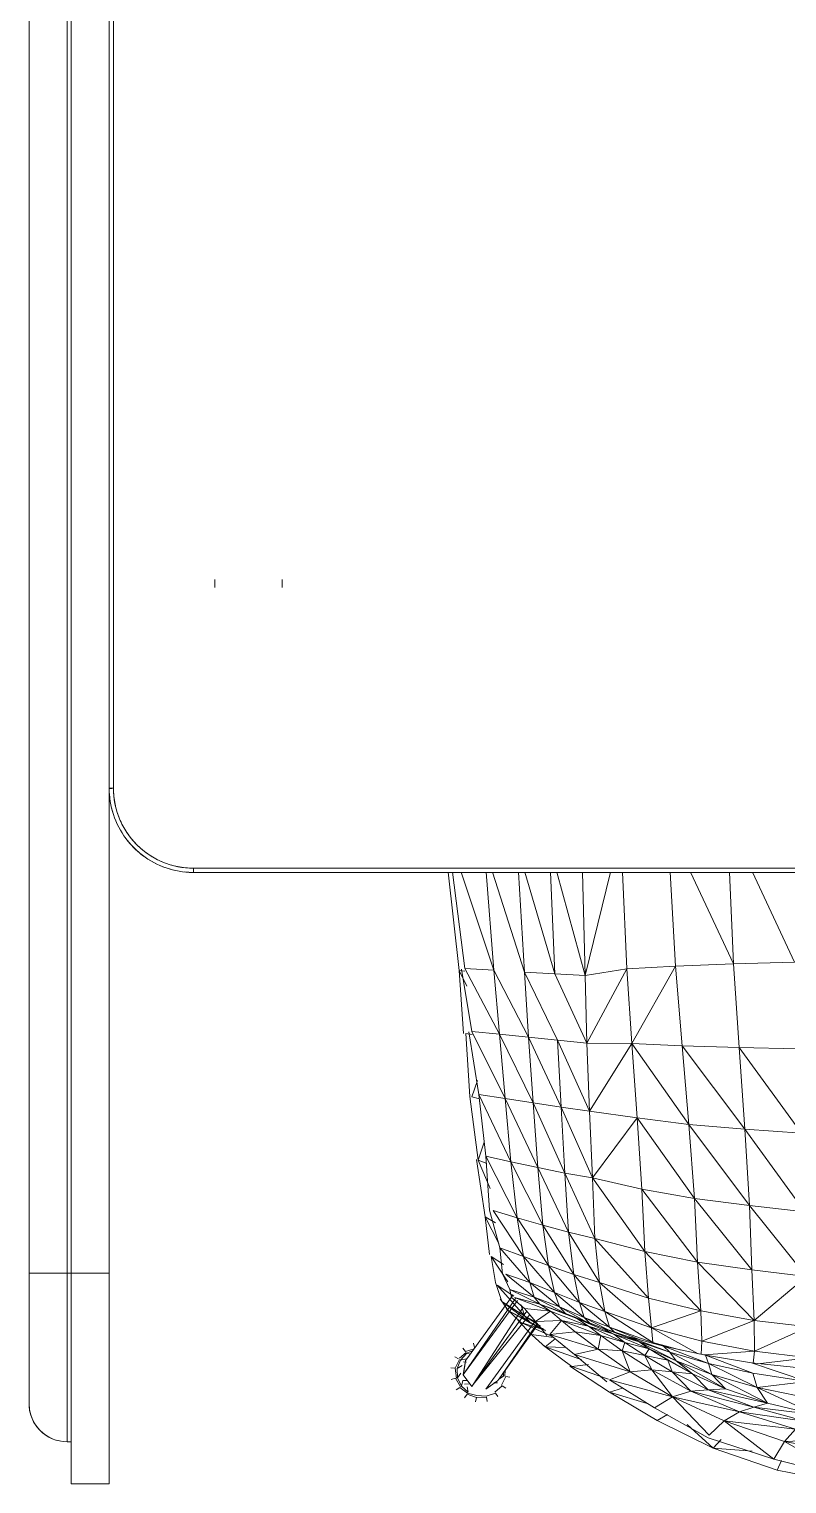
# Model space of a CAD drawing. Header units: millimetres. Extents: x 79795 to 317870, y -36033 to 97293.
# Drawn here: x 199569 to 199928, y 19627 to 20317 of the extents above; entities that cross this region are included whole.
import ezdxf

# ---------------------------------------------------------------- set-up
doc = ezdxf.new("R2010")
doc.units = ezdxf.units.MM
doc.header["$MEASUREMENT"] = 0
doc.layers.get('0').update_dxf_attribs({"linetype": 'CONTINUOUS'})
doc.layers.add('G-IMPT', color=8, linetype='CONTINUOUS', lineweight=9)

# ---------------------------------------------------------------- blocks, each defined once
blk = doc.blocks.new('OLA high stool - Kin high stool_dwg_KIN602 - GLIDES-1332775-Level 4')
at = {"layer": 'G-IMPT'}
for p, q in [((-8.01, -7.636), (-8.025, -7.558)), ((-8.322, -7.828), (-8.389, -7.783)), ((-8.322, -7.828), (-8.38, -8.002)), ((-8.185, -7.701), (-8.306, -7.84)), ((-8.185, -7.701), (-8.229, -7.634)), ((-8.01, -7.636), (-8.175, -7.718)), ((-8.133, -7.86), (-8.13, -7.788)), ((-8.13, -7.788), (-8.122, -7.846)), ((-8.004, -7.676), (-8.062, -7.763)), ((-7.893, -7.648), (-8.007, -7.656)), ((-8.004, -7.676), (-7.936, -7.679)), ((-8.4, -7.998), (-8.48, -7.981)), ((-8.4, -7.998), (-8.407, -8.184)), ((-8.38, -8.002), (-8.367, -8.178)), ((-8.488, -8.199), (-8.407, -8.184)), ((-8.342, -8.359), (-8.413, -8.404)), ((-8.407, -8.184), (-8.342, -8.359)), ((-8.325, -8.349), (-8.367, -8.178)), ((-8.325, -8.349), (-8.215, -8.496)), ((-8.308, -8.338), (-8.203, -8.357)), ((-8.308, -8.338), (-8.192, -8.463)), ((-8.153, -8.41), (-8.15, -8.309)), ((-8.087, -8.441), (-8.088, -8.354)), ((-7.738, -8.426), (-7.744, -8.372)), ((-7.705, -8.482), (-7.58, -8.365)), ((-7.705, -8.482), (-7.684, -8.376)), ((-7.705, -8.482), (-7.684, -8.376)), ((-7.67, -8.499), (-7.564, -8.377)), ((-7.58, -8.365), (-7.593, -8.299)), ((-7.58, -8.365), (-7.593, -8.299)), ((-7.58, -8.365), (-7.528, -8.251)), ((-7.547, -8.389), (-7.493, -8.226)), ((-7.547, -8.389), (-7.483, -8.439)), ((-7.47, -8.219), (-7.392, -8.24)), ((-8.215, -8.496), (-8.264, -8.564)), ((-8.203, -8.48), (-8.046, -8.574)), ((-8.192, -8.463), (-8.087, -8.441)), ((-8.192, -8.463), (-8.087, -8.441)), ((-8.192, -8.463), (-8.036, -8.535)), ((-8.046, -8.574), (-8.066, -8.655)), ((-8.041, -8.554), (-7.859, -8.581)), ((-8.036, -8.535), (-7.948, -8.474)), ((-8.036, -8.535), (-7.948, -8.474)), ((-8.036, -8.535), (-7.866, -8.541)), ((-7.866, -8.541), (-7.806, -8.451)), ((-7.866, -8.541), (-7.806, -8.451)), ((-7.866, -8.541), (-7.705, -8.482)), ((-7.859, -8.581), (-7.695, -8.499)), ((-7.859, -8.581), (-7.848, -8.663)), ((-7.684, -8.516), (-7.643, -8.587))]:
    blk.add_line(p, q, dxfattribs=at)
blk = doc.blocks.new('OLA high stool - Kin high stool_dwg_KIN602 - FRAME-1332777-Level 4')
at = {"layer": 'G-IMPT'}
for p, q in [((0.191, 0.669), (1.214, 1.401)), ((0.191, 0.669), (1.227, 1.388)), ((0, 0.425), (1.269, 1.344)), ((1.391, 1.242), (0.082, 0.184)), ((0.082, 0.184), (1.455, 1.188)), ((1.531, 1.122), (0.082, 0.184)), ((0.302, 0.026), (1.651, 1.013)), ((0.302, 0.026), (1.689, 0.978)), ((0.566, 0.068), (1.757, 0.931)), ((0, 0.425), (0.155, 0.643)), ((0.156, 0.64), (0.031, 0.465)), ((0.191, 0.669), (0.155, 0.643)), ((0.082, 0.184), (0.046, 0.158)), ((0.046, 0.158), (0.266, 0)), ((0.266, 0), (0.53, 0.043)), ((0.266, 0), (0.302, 0.026)), ((0.529, 0.044), (0.272, 0.004)), ((0.566, 0.068), (0.53, 0.043))]:
    blk.add_line(p, q, dxfattribs=at)
blk = doc.blocks.new('OLA high stool - Kin high stool_dwg_KIN602 - SHELL-V365-Level 4')
at = {"layer": 'G-IMPT'}
for p, q in [((-9.228, -2.432), (-9.447, -1.28)), ((-9.179, -1.159), (-9.228, -2.432)), ((-9.761, -2.567), (-9.994, -1.391)), ((-9.554, -2.632), (-9.859, -1.407)), ((-9.228, -2.432), (-9.807, -1.398)), ((-8.509, -2.746), (-8.727, -1.831)), ((-8.727, -1.831), (-8.584, -3.006)), ((-8.217, -2.942), (-8.727, -1.831)), ((-8.851, -2.028), (-8.584, -3.006)), ((-8.851, -2.028), (-8.675, -3.27)), ((-8.418, -1.967), (-8.217, -2.942)), ((-8.217, -2.942), (-8.107, -2.015)), ((-7.948, -3.023), (-8.107, -2.015)), ((-7.755, -3.048), (-8.107, -2.015)), ((-7.755, -3.048), (-7.864, -2.026)), ((-7.666, -1.978), (-7.773, -2.877)), ((-7.666, -1.978), (-7.542, -2.989)), ((-7.086, -1.982), (-7.542, -2.989)), ((-7.086, -1.982), (-6.965, -2.996)), ((-6.965, -2.996), (-6.148, -2.021)), ((-6.024, -3.041), (-6.148, -2.021)), ((-4.821, -3.087), (-6.148, -2.021)), ((-3.394, -3.173), (-4.935, -2.053)), ((-4.935, -2.053), (-4.821, -3.087)), ((-1.867, -3.277), (-3.471, -2.11)), ((-3.471, -2.11), (-3.394, -3.173)), ((-9.554, -2.632), (-9.228, -2.432)), ((-8.996, -2.227), (-9.228, -2.432)), ((-9.228, -2.432), (-8.843, -3.556)), ((-8.996, -2.227), (-8.675, -3.27)), ((-8.996, -2.227), (-8.843, -3.556)), ((-1.894, -2.177), (-1.867, -3.277)), ((-0.279, -2.244), (-0.307, -3.381)), ((1.403, -3.026), (-0.279, -2.244)), ((-9.584, -2.486), (-9.761, -2.567)), ((-9.351, -3.765), (-9.761, -2.567)), ((-8.843, -3.556), (-9.554, -2.632)), ((-9.161, -3.857), (-9.554, -2.632)), ((-8.509, -2.746), (-8.584, -3.006)), ((-7.973, -3.786), (-8.509, -2.746)), ((-8.509, -2.746), (-8.242, -3.532)), ((-8.217, -2.942), (-8.509, -2.746)), ((-8.509, -2.746), (-8.261, -3.855)), ((-8.217, -2.942), (-7.948, -3.023)), ((-7.973, -3.786), (-8.217, -2.942)), ((-7.767, -3.85), (-8.217, -2.942)), ((-9.406, -3.035), (-9.351, -3.765)), ((-8.675, -3.27), (-8.584, -3.006)), ((-8.584, -3.006), (-8.261, -3.855)), ((-8.584, -3.006), (-8.288, -4.181)), ((-7.616, -3.908), (-7.948, -3.023)), ((-7.948, -3.023), (-7.767, -3.85)), ((-7.542, -2.989), (-7.766, -3.016)), ((-7.616, -3.908), (-7.755, -3.048)), ((-7.542, -2.989), (-7.611, -3.933)), ((-7.542, -2.989), (-7.356, -3.974)), ((-6.965, -2.996), (-7.542, -2.989)), ((-6.965, -2.996), (-7.356, -3.974)), ((-5.876, -4.055), (-6.965, -2.996)), ((-6.965, -2.996), (-6.789, -3.996)), ((-6.024, -3.041), (-6.965, -2.996)), ((-5.876, -4.055), (-6.024, -3.041)), ((-6.024, -3.041), (-4.821, -3.087)), ((-4.691, -4.11), (-6.024, -3.041)), ((-3.306, -4.215), (-4.821, -3.087)), ((-4.821, -3.087), (-4.691, -4.11)), ((-3.394, -3.173), (-4.821, -3.087)), ((-1.84, -4.34), (-3.394, -3.173)), ((-3.394, -3.173), (-3.306, -4.215)), ((-1.867, -3.277), (-3.394, -3.173)), ((-8.843, -3.556), (-8.675, -3.27)), ((-8.675, -3.27), (-8.288, -4.181)), ((-8.675, -3.27), (-8.392, -4.523)), ((-1.84, -4.34), (-1.867, -3.277)), ((-1.867, -3.277), (-0.307, -3.381)), ((-0.307, -3.381), (-0.351, -4.465)), ((-0.307, -3.381), (1.403, -3.459)), ((1.403, -4.185), (-0.307, -3.381)), ((-9.192, -3.616), (-9.351, -3.765)), ((-9.351, -3.765), (-8.835, -4.811)), ((-9.351, -3.765), (-8.906, -4.247)), ((-9.111, -3.837), (-8.843, -3.556)), ((-8.843, -3.556), (-8.392, -4.523)), ((-8.261, -3.855), (-8.242, -3.532)), ((-8.242, -3.532), (-7.973, -3.786)), ((-7.965, -4.146), (-8.242, -3.532)), ((-7.723, -4.452), (-8.242, -3.532)), ((-7.723, -4.452), (-7.973, -3.786)), ((-7.973, -3.786), (-7.767, -3.85)), ((-7.56, -4.571), (-7.973, -3.786)), ((-9.161, -3.857), (-8.6, -4.857)), ((-8.392, -4.523), (-9.111, -3.837)), ((-8.261, -3.855), (-8.288, -4.181)), ((-8.261, -3.855), (-7.965, -4.146)), ((-8.261, -3.855), (-7.928, -4.528)), ((-7.767, -3.85), (-7.616, -3.908)), ((-7.56, -4.571), (-7.767, -3.85)), ((-7.446, -4.693), (-7.767, -3.85)), ((-7.446, -4.693), (-7.616, -3.908)), ((-7.599, -3.989), (-7.356, -3.974)), ((-7.107, -4.917), (-7.588, -4.04)), ((-7.356, -3.974), (-6.789, -3.996)), ((-7.356, -3.974), (-7.107, -4.917)), ((-6.789, -3.996), (-7.107, -4.917)), ((-6.789, -3.996), (-5.876, -4.055)), ((-6.553, -4.971), (-6.789, -3.996)), ((-5.677, -5.041), (-6.789, -3.996)), ((-5.876, -4.055), (-4.691, -4.11)), ((-4.514, -5.093), (-5.876, -4.055)), ((-5.876, -4.055), (-5.677, -5.041)), ((-8.288, -4.181), (-8.392, -4.523)), ((-8.288, -4.181), (-7.928, -4.528)), ((-8.288, -4.181), (-7.891, -4.911)), ((-7.928, -4.528), (-7.965, -4.146)), ((-7.965, -4.146), (-7.723, -4.452)), ((-7.708, -4.611), (-7.965, -4.146)), ((-7.498, -4.96), (-7.965, -4.146)), ((-4.691, -4.11), (-3.306, -4.215)), ((-3.184, -5.181), (-4.691, -4.11)), ((-4.691, -4.11), (-4.514, -5.093)), ((-3.306, -4.215), (-1.84, -4.34)), ((-3.184, -5.181), (-3.306, -4.215)), ((-1.796, -5.28), (-3.306, -4.215)), ((-1.84, -4.34), (-0.351, -4.465)), ((-1.84, -4.34), (-1.796, -5.28)), ((-8.392, -4.523), (-8.6, -4.857)), ((-8.392, -4.523), (-7.891, -4.911)), ((-8.392, -4.523), (-7.926, -5.311)), ((-8.078, -5.701), (-8.392, -4.523)), ((-7.891, -4.911), (-7.928, -4.528)), ((-7.623, -5.036), (-7.928, -4.528)), ((-7.928, -4.528), (-7.708, -4.611)), ((-7.723, -4.452), (-7.56, -4.571)), ((-7.498, -4.96), (-7.723, -4.452)), ((-7.365, -5.145), (-7.723, -4.452)), ((-7.623, -5.036), (-7.708, -4.611)), ((-7.498, -4.96), (-7.708, -4.611)), ((-7.365, -5.145), (-7.56, -4.571)), ((-7.265, -5.354), (-7.56, -4.571)), ((-7.446, -4.693), (-7.56, -4.571)), ((-7.379, -4.891), (-7.518, -4.358)), ((-7.379, -4.891), (-7.473, -4.568)), ((-0.351, -4.465), (-1.796, -5.28)), ((-0.351, -4.465), (-0.398, -5.372)), ((1.403, -4.564), (-0.351, -4.465)), ((-8.835, -4.811), (-8.72, -4.618)), ((-8.835, -4.811), (-8.303, -5.701)), ((-8.6, -4.857), (-8.078, -5.701)), ((-7.265, -5.354), (-7.446, -4.693)), ((-8.515, -4.995), (-8.303, -5.701)), ((-7.926, -5.311), (-7.891, -4.911)), ((-7.533, -5.461), (-7.891, -4.911)), ((-7.891, -4.911), (-7.623, -5.036)), ((-7.623, -5.036), (-7.498, -4.96)), ((-7.533, -5.461), (-7.623, -5.036)), ((-7.623, -5.036), (-7.377, -5.411)), ((-7.377, -5.411), (-7.498, -4.96)), ((-7.498, -4.96), (-7.365, -5.145)), ((-7.498, -4.96), (-7.222, -5.62)), ((-7.092, -5.701), (-7.379, -4.891)), ((-6.802, -5.788), (-7.379, -4.891)), ((-7.107, -4.917), (-7.379, -4.891)), ((-7.365, -5.145), (-7.265, -5.354)), ((-7.104, -5.833), (-7.365, -5.145)), ((-7.365, -5.145), (-7.222, -5.62)), ((-7.092, -5.701), (-7.327, -5.127)), ((-6.802, -5.788), (-7.107, -4.917)), ((-6.258, -5.888), (-7.107, -4.917)), ((-6.553, -4.971), (-7.107, -4.917)), ((-5.433, -5.973), (-6.553, -4.971)), ((-6.553, -4.971), (-6.258, -5.888)), ((-5.677, -5.041), (-6.553, -4.971)), ((-5.433, -5.973), (-5.677, -5.041)), ((-5.677, -5.041), (-4.514, -5.093)), ((-4.306, -6.017), (-5.677, -5.041)), ((-4.514, -5.093), (-3.184, -5.181)), ((-4.514, -5.093), (-4.306, -6.017)), ((-8.078, -5.701), (-7.926, -5.311)), ((-7.926, -5.311), (-7.533, -5.461)), ((-7.926, -5.311), (-7.504, -5.91)), ((-7.602, -6.35), (-7.926, -5.311)), ((-7.533, -5.461), (-7.377, -5.411)), ((-7.222, -5.62), (-7.377, -5.411)), ((-7.377, -5.411), (-7.071, -6.094)), ((-7.377, -5.411), (-7.248, -5.861)), ((-7.104, -5.833), (-7.265, -5.354)), ((-3.184, -5.181), (-4.306, -6.017)), ((-3.184, -5.181), (-3.057, -6.07)), ((-1.796, -5.28), (-3.184, -5.181)), ((-1.796, -5.28), (-3.057, -6.07)), ((-1.786, -6.121), (-1.796, -5.28)), ((-0.398, -5.372), (-1.796, -5.28)), ((-0.398, -5.372), (-1.786, -6.121)), ((-0.398, -5.372), (-0.525, -6.154)), ((1.403, -5.456), (-0.398, -5.372)), ((-8.303, -5.701), (-8.228, -5.458)), ((-8.303, -5.701), (-7.822, -6.442)), ((-7.504, -5.91), (-7.533, -5.461)), ((-7.248, -5.861), (-7.533, -5.461)), ((-7.071, -6.094), (-7.222, -5.62)), ((-7.104, -5.833), (-7.222, -5.62)), ((-7.222, -5.62), (-6.931, -6.309)), ((-7.092, -5.701), (-7.178, -5.612)), ((-6.913, -6.172), (-7.092, -5.701)), ((-7.092, -5.701), (-6.802, -5.788)), ((-6.632, -6.261), (-7.092, -5.701)), ((1.403, -5.682), (-0.525, -6.154)), ((-7.602, -6.35), (-8.113, -5.749)), ((-8.065, -5.719), (-7.829, -6.402)), ((-7.504, -5.91), (-7.602, -6.35)), ((-7.504, -5.91), (-7.248, -5.861)), ((-7.23, -6.813), (-7.504, -5.91)), ((-7.176, -6.343), (-7.504, -5.91)), ((-7.176, -6.343), (-7.248, -5.861)), ((-7.248, -5.861), (-7.071, -6.094)), ((-7.248, -5.861), (-6.969, -6.594)), ((-6.913, -6.172), (-7.141, -5.721)), ((-6.931, -6.309), (-7.104, -5.833)), ((-6.839, -6.521), (-7.104, -5.833)), ((-6.632, -6.261), (-6.802, -5.788)), ((-6.802, -5.788), (-6.258, -5.888)), ((-6.107, -6.368), (-6.802, -5.788)), ((-6.258, -5.888), (-5.433, -5.973)), ((-5.315, -6.465), (-6.258, -5.888)), ((-6.258, -5.888), (-6.107, -6.368)), ((-5.433, -5.973), (-4.306, -6.017)), ((-5.315, -6.465), (-5.433, -5.973)), ((-4.213, -6.533), (-5.433, -5.973)), ((-7.791, -6.092), (-7.829, -6.402)), ((-7.701, -6.215), (-7.461, -6.9)), ((-6.969, -6.594), (-7.071, -6.094)), ((-7.071, -6.094), (-6.931, -6.309)), ((-6.793, -6.801), (-7.071, -6.094)), ((-7.019, -6.067), (-6.913, -6.172)), ((-6.714, -6.635), (-7.004, -6.109)), ((-6.714, -6.635), (-6.913, -6.172)), ((-6.913, -6.172), (-6.632, -6.261)), ((-6.444, -6.724), (-6.913, -6.172)), ((-2.981, -6.602), (-4.306, -6.017)), ((-4.306, -6.017), (-4.213, -6.533)), ((-3.057, -6.07), (-4.306, -6.017)), ((-1.731, -6.668), (-3.057, -6.07)), ((-3.057, -6.07), (-2.981, -6.602)), ((-1.786, -6.121), (-3.057, -6.07)), ((-1.731, -6.668), (-1.786, -6.121)), ((-0.525, -6.154), (-1.786, -6.121)), ((-1.786, -6.121), (-0.493, -6.722)), ((-0.525, -6.154), (1.403, -6.204)), ((1.404, -6.684), (-0.525, -6.154)), ((-0.525, -6.154), (-0.493, -6.722)), ((-7.435, -6.933), (-7.829, -6.402)), ((-7.23, -6.813), (-7.602, -6.35)), ((-7.461, -6.9), (-7.47, -6.514)), ((-7.23, -6.813), (-7.176, -6.343)), ((-6.969, -6.594), (-7.176, -6.343)), ((-6.839, -6.521), (-6.952, -6.25)), ((-6.662, -7.001), (-6.931, -6.309)), ((-6.839, -6.521), (-6.931, -6.309)), ((-6.444, -6.724), (-6.632, -6.261)), ((-6.632, -6.261), (-6.107, -6.368)), ((-5.94, -6.838), (-6.632, -6.261)), ((-5.185, -6.947), (-6.107, -6.368)), ((-6.107, -6.368), (-5.94, -6.838)), ((-5.315, -6.465), (-6.107, -6.368)), ((-5.185, -6.947), (-5.315, -6.465)), ((-5.315, -6.465), (-4.213, -6.533)), ((-4.111, -7.04), (-5.315, -6.465)), ((-7.461, -6.9), (-7.309, -6.714)), ((-7.287, -6.741), (-7.228, -7.164)), ((-7.257, -6.779), (-7.002, -7.356)), ((-6.969, -6.594), (-7.23, -6.813)), ((-6.985, -7.081), (-6.969, -6.594)), ((-6.793, -6.801), (-6.969, -6.594)), ((-6.662, -7.001), (-6.839, -6.521)), ((-6.839, -6.521), (-6.714, -6.635)), ((-6.529, -7.104), (-6.839, -6.521)), ((-6.259, -7.187), (-6.714, -6.635)), ((-6.714, -6.635), (-6.529, -7.104)), ((-6.444, -6.724), (-6.714, -6.635)), ((-6.259, -7.187), (-6.444, -6.724)), ((-5.769, -7.303), (-6.444, -6.724)), ((-5.94, -6.838), (-6.444, -6.724)), ((-2.904, -7.127), (-4.213, -6.533)), ((-4.213, -6.533), (-4.111, -7.04)), ((-2.981, -6.602), (-4.213, -6.533)), ((-2.981, -6.602), (-1.731, -6.668)), ((-1.677, -7.211), (-2.981, -6.602)), ((-2.981, -6.602), (-2.904, -7.127)), ((-1.677, -7.211), (-1.731, -6.668)), ((-0.461, -7.289), (-1.731, -6.668)), ((1.404, -7.281), (-0.493, -6.722)), ((-0.493, -6.722), (-0.461, -7.289)), ((1.404, -6.8), (-0.493, -6.722)), ((-7.461, -6.9), (-7.191, -7.198)), ((-6.985, -7.081), (-7.247, -6.867)), ((-7.028, -7.157), (-7.161, -6.888)), ((-7.15, -6.902), (-7.002, -7.356)), ((-7.15, -6.902), (-6.783, -7.59)), ((-7.15, -6.902), (-7.028, -7.157)), ((-7.12, -6.933), (-7.073, -7.046)), ((-7.072, -6.985), (-6.884, -7.283)), ((-6.793, -6.801), (-6.985, -7.081)), ((-6.741, -7.285), (-6.793, -6.801)), ((-6.538, -7.471), (-6.793, -6.801)), ((-6.662, -7.001), (-6.793, -6.801)), ((-6.538, -7.471), (-6.662, -7.001)), ((-6.386, -7.561), (-6.662, -7.001)), ((-6.529, -7.104), (-6.662, -7.001)), ((-5.047, -7.421), (-5.94, -6.838)), ((-5.94, -6.838), (-5.769, -7.303)), ((-5.185, -6.947), (-5.94, -6.838)), ((-5.047, -7.421), (-5.185, -6.947)), ((-4.005, -7.539), (-5.185, -6.947)), ((-4.111, -7.04), (-5.185, -6.947)), ((-2.824, -7.646), (-4.111, -7.04)), ((-4.111, -7.04), (-4.005, -7.539)), ((-2.904, -7.127), (-4.111, -7.04)), ((-6.962, -7.409), (-7.228, -7.164)), ((-7.028, -7.157), (-6.783, -7.59)), ((-6.884, -7.283), (-7.002, -7.179)), ((-6.884, -7.283), (-7.001, -7.063)), ((-6.741, -7.285), (-6.985, -7.081)), ((-6.981, -7.219), (-6.612, -7.712)), ((-6.612, -7.712), (-6.884, -7.283)), ((-6.884, -7.283), (-6.308, -7.795)), ((-6.884, -7.283), (-6.668, -7.352)), ((-6.54, -7.529), (-6.741, -7.285)), ((-6.386, -7.561), (-6.529, -7.104)), ((-6.103, -7.637), (-6.529, -7.104)), ((-6.259, -7.187), (-6.529, -7.104)), ((-6.103, -7.637), (-6.259, -7.187)), ((-5.61, -7.748), (-6.259, -7.187)), ((-5.769, -7.303), (-6.259, -7.187)), ((-4.91, -7.869), (-5.769, -7.303)), ((-5.769, -7.303), (-5.61, -7.748)), ((-5.047, -7.421), (-5.769, -7.303)), ((-1.622, -7.753), (-2.904, -7.127)), ((-2.904, -7.127), (-2.824, -7.646)), ((-1.677, -7.211), (-2.904, -7.127)), ((-0.428, -7.859), (-1.677, -7.211)), ((-1.677, -7.211), (-1.622, -7.753)), ((-0.461, -7.289), (-1.677, -7.211)), ((1.404, -7.887), (-0.461, -7.289)), ((1.404, -7.396), (-0.461, -7.289)), ((-6.74, -7.626), (-7.002, -7.356)), ((-6.56, -7.738), (-6.783, -7.59)), ((-6.386, -7.561), (-6.54, -7.529)), ((-6.512, -7.486), (-6.308, -7.795)), ((-6.095, -7.695), (-6.386, -7.561)), ((-6.246, -7.599), (-5.773, -7.908)), ((-4.91, -7.869), (-5.047, -7.421)), ((-3.9, -8.007), (-5.047, -7.421)), ((-4.005, -7.539), (-5.047, -7.421)), ((-4.005, -7.539), (-2.824, -7.646)), ((-2.748, -8.137), (-4.005, -7.539)), ((-4.005, -7.539), (-3.9, -8.007)), ((-6.26, -7.828), (-6.612, -7.712)), ((-5.773, -7.908), (-6.26, -7.828)), ((-5.61, -7.748), (-6.095, -7.695)), ((-5.773, -7.908), (-5.92, -7.678)), ((-4.908, -7.939), (-5.61, -7.748)), ((-5.528, -7.763), (-5.031, -8.022)), ((-5.141, -7.829), (-5.031, -8.022)), ((-1.571, -8.269), (-2.824, -7.646)), ((-2.824, -7.646), (-2.748, -8.137)), ((-1.622, -7.753), (-2.824, -7.646)), ((-0.397, -8.403), (-1.622, -7.753)), ((-1.622, -7.753), (-1.571, -8.269)), ((-0.428, -7.859), (-1.622, -7.753)), ((1.404, -8.471), (-0.428, -7.859)), ((-0.428, -7.859), (-0.397, -8.403)), ((1.404, -8.002), (-0.428, -7.859)), ((-5.733, -7.939), (-5.031, -8.022)), ((-3.961, -8.18), (-5.031, -8.022)), ((-3.9, -8.007), (-4.908, -7.939)), ((-4.505, -7.925), (-3.975, -8.149)), ((-3.975, -8.149), (-4.038, -7.988)), ((-3.975, -8.149), (-3.638, -8.037)), ((-3.975, -8.149), (-2.784, -8.306)), ((-3.9, -8.007), (-2.748, -8.137)), ((-2.792, -8.269), (-2.827, -8.128)), ((-2.748, -8.137), (-1.576, -8.326)), ((-2.792, -8.269), (-2.483, -8.167)), ((-2.784, -8.306), (-1.609, -8.385)), ((-1.628, -8.262), (-1.609, -8.385)), ((-1.571, -8.269), (-0.404, -8.462)), ((-0.723, -8.366), (-0.434, -8.506)), ((-0.434, -8.506), (-0.441, -8.398)), ((-0.397, -8.403), (1.404, -8.628)), ((-0.434, -8.506), (-1.605, -8.425)), ((-0.434, -8.506), (1.404, -8.713))]:
    blk.add_line(p, q, dxfattribs=at)

msp = doc.modelspace()

# ---------------------------------------------------------------- linework, layer by layer
at = {"layer": 'G-IMPT'}
for p, q in [((199568.58, 20906.53), (199568.58, 19726.53)), ((199656.71, 20055.53), (199656.71, 20051.74)), ((199688.71, 20051.74), (199688.71, 20055.53)), ((199608.58, 19956.53), (199606.58, 19956.53)), ((199606.58, 19956.53), (199608.58, 19956.53)), ((199607.86, 19956.37), (199606.58, 19956.37)), ((199606.58, 19956.37), (199607.86, 19956.37)), ((199646.58, 19918.53), (199646.58, 19916.53)), ((199646.58, 19916.53), (199646.58, 19918.53)), ((199646.58, 19916.53), (200966.58, 19916.53)), ((199568.58, 19726.53), (199586.58, 19726.53)), ((199586.58, 19726.53), (199568.58, 19726.53)), ((199586.58, 19646.53), (199586.58, 19726.53)), ((199586.58, 19726.53), (199586.58, 19646.53)), ((199588.58, 19726.53), (199588.58, 19626.53)), ((199588.58, 19626.53), (199588.58, 19726.53)), ((199606.58, 19626.53), (199606.58, 19726.53)), ((199606.58, 19726.53), (199606.58, 19626.53)), ((199586.58, 19646.53), (199588.58, 19646.53)), ((199588.58, 19626.53), (199606.58, 19626.53))]:
    msp.add_line(p, q, dxfattribs=at)
at = {"layer": 'G-IMPT', "flags": 128}
for points in [[(199568.58, 20906.53), (199568.58, 20611.53), (199568.58, 20316.53), (199568.58, 20021.53), (199568.58, 19726.53)], [(199568.58, 19726.53), (199568.58, 20021.53), (199568.58, 20316.53), (199568.58, 20611.53), (199568.58, 20906.53)], [(199586.58, 19726.53), (199586.58, 20021.53), (199586.58, 20316.53), (199586.58, 20611.53), (199586.58, 20906.53)], [(199586.58, 20906.53), (199586.58, 20611.53), (199586.58, 20316.53), (199586.58, 20021.53), (199586.58, 19726.53)], [(199588.58, 20906.53), (199588.58, 20611.53), (199588.58, 20316.53), (199588.58, 20021.53), (199588.58, 19726.53)], [(199588.58, 19726.53), (199588.58, 20021.53), (199588.58, 20316.53), (199588.58, 20611.53), (199588.58, 20906.53)], [(199606.58, 19726.53), (199606.58, 20021.53), (199606.58, 20316.53), (199606.58, 20611.53), (199606.58, 20906.53)], [(199606.58, 20906.53), (199606.58, 20611.53), (199606.58, 20316.53), (199606.58, 20021.53), (199606.58, 19726.53)], [(199608.58, 19956.53), (199608.58, 20136.53), (199608.58, 20316.53), (199608.58, 20496.53), (199608.58, 20676.53)], [(199608.58, 20676.53), (199608.58, 20496.53), (199608.58, 20316.53), (199608.58, 20136.53), (199608.58, 19956.53)], [(199606.58, 19956.53), (199606.61, 19954.93), (199606.71, 19953.33), (199606.87, 19951.74), (199607.09, 19950.15), (199607.38, 19948.58), (199607.73, 19947.02), (199608.14, 19945.47), (199608.61, 19943.94), (199609.15, 19942.44), (199609.74, 19940.95), (199610.39, 19939.49), (199611.1, 19938.06), (199611.87, 19936.65), (199612.69, 19935.28), (199613.57, 19933.94), (199614.5, 19932.64), (199615.48, 19931.37), (199616.51, 19930.15), (199617.59, 19928.97), (199618.71, 19927.83), (199619.88, 19926.74), (199621.1, 19925.7), (199622.35, 19924.7), (199623.64, 19923.76), (199624.97, 19922.87), (199626.33, 19922.03), (199627.73, 19921.25), (199629.15, 19920.52), (199630.61, 19919.85), (199632.09, 19919.25), (199633.59, 19918.7), (199635.11, 19918.21), (199636.65, 19917.78), (199638.21, 19917.41), (199639.78, 19917.11), (199641.37, 19916.87), (199642.96, 19916.69), (199644.55, 19916.58), (199646.15, 19916.53), (199646.58, 19916.53)], [(200966.58, 19918.53), (200636.58, 19918.53), (200306.58, 19918.53), (199976.58, 19918.53), (199646.58, 19918.53)], [(199646.58, 19918.53), (199976.58, 19918.53), (200306.58, 19918.53), (200636.58, 19918.53), (200966.58, 19918.53)], [(199646.58, 19916.53), (199976.58, 19916.53), (200306.58, 19916.53), (200636.58, 19916.53), (200966.58, 19916.53)], [(200966.58, 19916.53), (200636.58, 19916.53), (200306.58, 19916.53), (199976.58, 19916.53), (199646.58, 19916.53)], [(199586.58, 19726.53), (199587.08, 19726.53), (199587.58, 19726.53), (199588.08, 19726.53), (199588.58, 19726.53)], [(199588.58, 19726.53), (199588.08, 19726.53), (199587.58, 19726.53), (199587.08, 19726.53), (199586.58, 19726.53)], [(199606.58, 19726.53), (199602.08, 19726.53), (199597.58, 19726.53), (199593.08, 19726.53), (199588.58, 19726.53)], [(199588.58, 19726.53), (199593.08, 19726.53), (199597.58, 19726.53), (199602.08, 19726.53), (199606.58, 19726.53)], [(199568.58, 19682.69), (199568.58, 19706.98), (199568.58, 19704.65), (199568.58, 19702.34), (199568.58, 19700.08), (199568.58, 19697.86), (199568.58, 19695.68), (199568.58, 19694.15)], [(199568.58, 19694.15), (199568.58, 19696.29), (199568.58, 19698.48), (199568.58, 19700.71), (199568.58, 19702.8)], [(199568.58, 19682.69), (199568.58, 19667.69), (199568.58, 19668.52), (199568.58, 19669.44), (199568.58, 19670.45), (199568.58, 19671.55), (199568.58, 19672.74), (199568.58, 19673.65)], [(199568.58, 19673.65), (199568.58, 19672.4), (199568.58, 19671.23), (199568.58, 19670.16), (199568.58, 19669.17), (199568.58, 19668.27), (199568.58, 19667.69)], [(199572.71, 19653.06), (199572.26, 19653.62), (199571.84, 19654.2), (199571.44, 19654.8), (199571.06, 19655.41), (199570.71, 19656.04), (199570.38, 19656.68), (199570.08, 19657.34), (199569.81, 19658), (199569.56, 19658.68), (199569.34, 19659.37), (199569.15, 19660.06), (199568.98, 19660.76), (199568.84, 19661.47), (199568.74, 19662.18), (199568.66, 19662.89), (199568.61, 19663.61), (199568.58, 19664.33), (199568.58, 19664.53)], [(199578.92, 19648.24), (199578.27, 19648.56), (199577.64, 19648.91), (199577.02, 19649.28), (199576.42, 19649.67), (199575.83, 19650.09), (199575.26, 19650.53), (199574.71, 19650.99), (199574.18, 19651.48)], [(199583.71, 19646.76), (199583.01, 19646.89), (199582.3, 19647.04), (199581.61, 19647.23)], [(199586.58, 19646.53), (199587.08, 19646.53), (199587.58, 19646.53), (199588.08, 19646.53), (199588.58, 19646.53)], [(199588.58, 19646.53), (199588.08, 19646.53), (199587.58, 19646.53), (199587.08, 19646.53), (199586.58, 19646.53)], [(199586.58, 19646.53), (199587.08, 19646.53), (199587.58, 19646.53), (199588.08, 19646.53), (199588.58, 19646.53)], [(199588.58, 19646.53), (199588.08, 19646.53), (199587.58, 19646.53), (199587.08, 19646.53), (199586.58, 19646.53)], [(199606.58, 19626.53), (199602.08, 19626.53), (199597.58, 19626.53), (199593.08, 19626.53), (199588.58, 19626.53)], [(199588.58, 19626.53), (199593.08, 19626.53), (199597.58, 19626.53), (199602.08, 19626.53), (199606.58, 19626.53)]]:
    msp.add_lwpolyline(points, dxfattribs=at)
at = {"layer": 'G-IMPT'}
for centre, radius, start, end in [((199646.58, 19956.53), 40, 180, 186.2369), ((199646.58, 19956.53), 40, 180, 186.2369), ((199646.58, 19956.53), 40, 180, 186.2369), ((199646.58, 19956.53), 40, 180, 186.2369), ((199646.58, 19956.53), 40, 193.61388, 212.16077), ((199646.58, 19956.53), 40, 193.61388, 212.16077), ((199646.58, 19956.53), 40, 193.61388, 212.16077), ((199646.58, 19956.53), 40, 193.61388, 212.16077), ((199646.58, 19956.53), 40, 215.80718, 233.66615), ((199646.58, 19956.53), 40, 215.80718, 233.66615), ((199646.58, 19956.53), 40, 215.80718, 233.66615), ((199646.58, 19956.53), 40, 215.80718, 233.66615), ((199646.58, 19956.53), 40, 237.83923, 256.38612), ((199646.58, 19956.53), 40, 237.83923, 256.38612), ((199646.58, 19956.53), 40, 237.83923, 256.38612), ((199646.58, 19956.53), 40, 237.83923, 256.38612), ((199646.58, 19956.53), 40, 263.7631, 270), ((199646.58, 19956.53), 40, 263.7631, 270), ((199646.58, 19956.53), 40, 263.7631, 270), ((199646.58, 19956.53), 40, 263.7631, 270), ((199586.58, 19664.53), 18, 180, 270), ((199586.58, 19664.53), 18, 180, 247.5), ((199586.58, 19664.53), 18, 180, 270), ((199586.58, 19664.53), 18, 180, 247.5)]:
    msp.add_arc(centre, radius, start, end, dxfattribs=at)
for points in [[(199646.58, 19918.53), (199641.61, 19918.53), (199631.66, 19920.51), (199619.01, 19928.96), (199610.56, 19941.61), (199608.58, 19951.55), (199608.58, 19956.53)], [(199568.58, 19726.53), (199568.58, 19718.41), (199568.58, 19702.19), (199568.58, 19681.54), (199568.58, 19667.76), (199568.58, 19664.52), (199568.58, 19664.53)], [(199568.58, 19714.43), (199568.58, 19718.4), (199568.58, 19722.42), (199568.58, 19726.53)], [(199568.58, 19702.8), (199568.58, 19706.55), (199568.58, 19710.43), (199568.58, 19714.43)], [(199568.58, 19664.53), (199568.58, 19664.52), (199568.58, 19667.76), (199568.58, 19681.54), (199568.58, 19695.3), (199568.58, 19702.8)]]:
    msp.add_open_spline(points, degree=3, dxfattribs=at)
for points, knots in [([(199608.58, 19956.53), (199608.62, 19953.92), (199609.14, 19948.88), (199610.89, 19943.08), (199613, 19938.64), (199614.95, 19935.39), (199617.2, 19932.35), (199619.67, 19929.61), (199622.4, 19927.15), (199625.45, 19924.9), (199628.69, 19922.95), (199633.13, 19920.83), (199638.93, 19919.09), (199643.97, 19918.56), (199646.58, 19918.53)], [0, 0, 0, 0, 0.125, 0.25, 0.3125, 0.375, 0.4375, 0.5, 0.5625, 0.625, 0.6875, 0.75, 0.875, 1, 1, 1, 1]), ([(199568.58, 19702.8), (199568.58, 19699.05), (199568.58, 19691.86), (199568.58, 19682.4), (199568.58, 19674.64), (199568.58, 19668.88), (199568.58, 19665.32), (199568.58, 19664.53), (199568.58, 19664.53)], [0.2500016, 0.2500016, 0.2500016, 0.2500016, 0.375, 0.5, 0.625, 0.75, 0.875, 1, 1, 1, 1]), ([(199568.58, 19664.53), (199568.58, 19664.53), (199568.58, 19665.32), (199568.58, 19668.88), (199568.58, 19674.64), (199568.58, 19682.4), (199568.58, 19691.86), (199568.58, 19699.05), (199568.58, 19702.8)], [0, 0, 0, 0, 0.125, 0.25, 0.375, 0.5, 0.625, 0.7499984, 0.7499984, 0.7499984, 0.7499984])]:
    msp.add_open_spline(points, degree=3, knots=knots, dxfattribs=at)

# ---------------------------------------------------------------- block references
at = {"xscale": -25.4, "yscale": 25.4, "zscale": 25.4, "rotation": 270}
for name, p in [('OLA high stool - Kin high stool_dwg_KIN602 - SHELL-V365-Level 4', (199988.67, 19880.99)), ('OLA high stool - Kin high stool_dwg_KIN602 - FRAME-1332777-Level 4', (199774.53, 19671.52)), ('OLA high stool - Kin high stool_dwg_KIN602 - GLIDES-1332775-Level 4', (199988.67, 19880.99))]:
    msp.add_blockref(name, p, dxfattribs=at)

doc.saveas('drawing.dxf')
